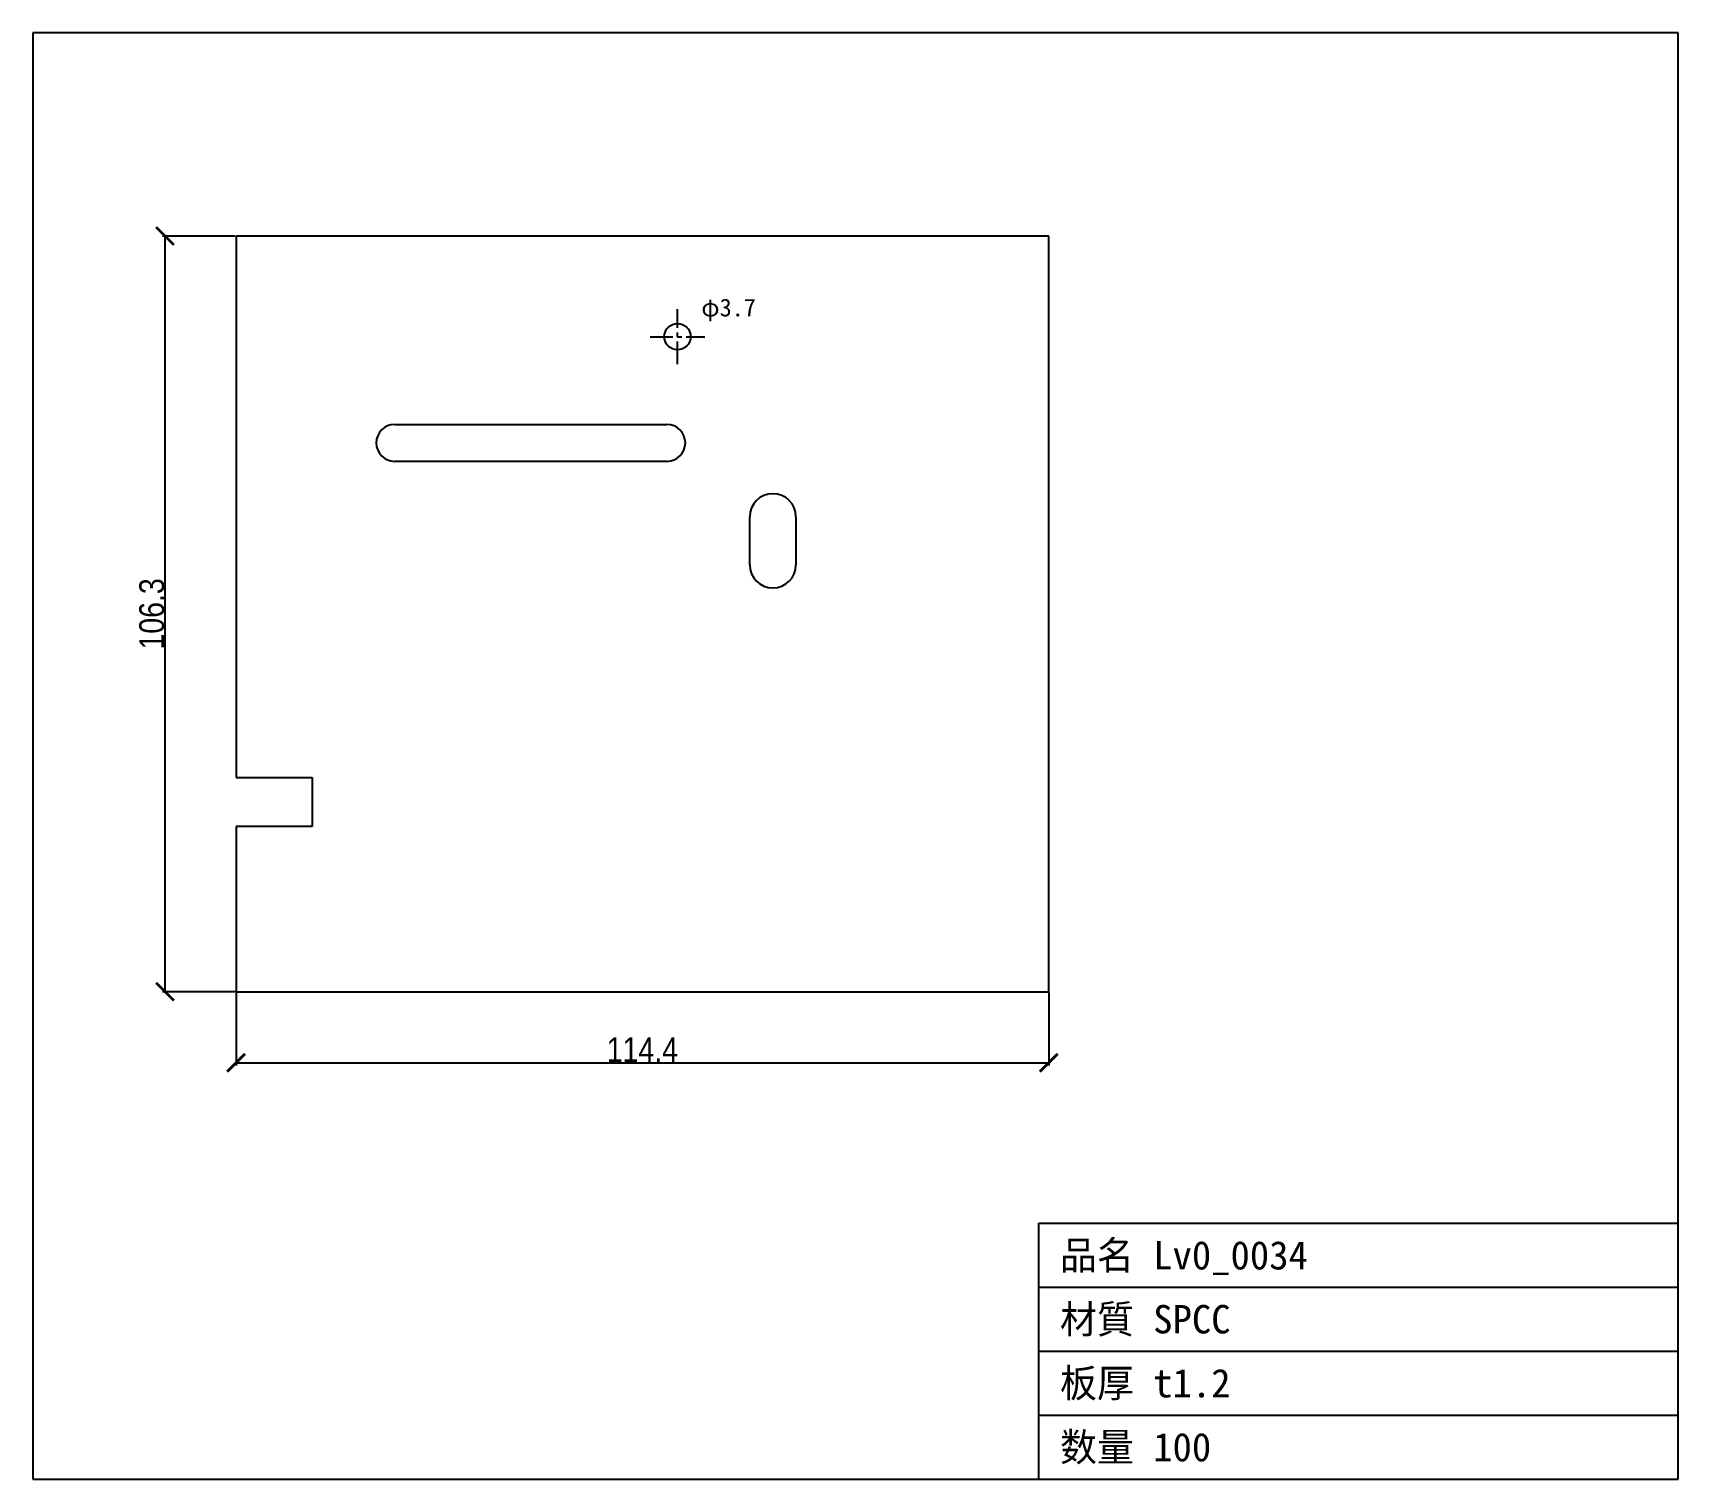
# Model space of a CAD drawing. Header units: millimetres. Extents: x -29 to 203, y -69 to 135.
import ezdxf

# ---------------------------------------------------------------- set-up
doc = ezdxf.new("R2010")
doc.units = ezdxf.units.MM
doc.linetypes.add('CENTER', pattern=[5.08, 3.175, -0.635, 0.635, -0.635])
for name, color, linetype in [('中心線', 7, 'Continuous'), ('図枠', 7, 'Continuous'), ('外形', 7, 'Continuous'), ('寸法', 7, 'Continuous'), ('文字', 7, 'Continuous')]:
    doc.layers.add(name, color=color, linetype=linetype)
doc.styles.add('OpenSansCondensed-Light', font='OpenSansCondensed-Light.ttf')
doc.dimstyles.new('EZDXF', dxfattribs={"dimtxt": 0.25, "dimasz": 0.175, "dimexe": 0.375, "dimexo": 0.125, "dimgap": 0.1, "dimtad": 1, "dimlfac": 100, "dimzin": 12, "dimdsep": 46, "dimtxsty": 'OpenSansCondensed-Light', "dimblk": 'ARCHTICK', "dimcen": 2.5, "dimazin": 3, "dimtfac": 0.5, "dimtmove": 2, "dimatfit": 3})

# ---------------------------------------------------------------- blocks, each defined once
blk = doc.blocks.new('_ARCHTICK')
at = {"color": 0, "linetype": 'BYBLOCK', "const_width": 0.15}
blk.add_lwpolyline([(-0.5, -0.5), (0.5, 0.5)], dxfattribs=at)

msp = doc.modelspace()

# ---------------------------------------------------------------- linework, layer by layer
at = {"layer": '中心線', "color": 1, "linetype": 'CENTER'}
for p, q in [((62.13, 88.34), (62.13, 96.04)), ((58.28, 92.19), (65.98, 92.19))]:
    msp.add_line(p, q, dxfattribs=at)
at = {"layer": '図枠'}
for p, q in [((202.97, 134.94), (-28.59, 134.94)), ((-28.59, 134.94), (-28.59, -68.59)), ((202.97, -68.59), (202.97, 134.94)), ((112.97, -68.59), (112.97, -32.59)), ((112.97, -32.59), (202.97, -32.59)), ((112.97, -41.59), (202.97, -41.59)), ((112.97, -50.59), (202.97, -50.59)), ((112.97, -59.59), (202.97, -59.59)), ((-28.59, -68.59), (202.97, -68.59))]:
    msp.add_line(p, q, dxfattribs=at)
at = {"layer": '外形'}
for p, q in [((114.38, 106.35), (0, 106.35)), ((0, 106.35), (0, 30.16)), ((114.38, 0), (114.38, 106.35)), ((22.33, 79.85), (60.64, 79.85)), ((60.64, 74.64), (22.33, 74.64)), ((72.31, 60.08), (72.31, 66.84)), ((78.81, 66.84), (78.81, 60.08)), ((0, 30.16), (10.73, 30.16)), ((10.73, 30.16), (10.73, 23.26)), ((10.73, 23.26), (0, 23.26)), ((0, 23.26), (0, 0)), ((0, 0), (114.38, 0))]:
    msp.add_line(p, q, dxfattribs=at)
msp.add_circle((62.13, 92.19), 1.85, dxfattribs=at)
for centre, radius, start, end in [((22.33, 77.24), 2.6, 90, -90), ((60.64, 77.24), 2.6, -90, 90), ((75.56, 66.84), 3.25, 0, 180), ((75.56, 60.08), 3.25, 180, 0)]:
    msp.add_arc(centre, radius, start, end, dxfattribs=at)

# ---------------------------------------------------------------- texts
at = {"layer": '文字'}
for s, height, p in [('φ3.7', 2.5, (65.48, 95.04)), ('品名 Lv0_0034', 4, (115.97, -39.09)), ('材質 SPCC', 4, (115.97, -48.09)), ('板厚 t1.2', 4, (115.97, -57.09)), ('数量 100', 4, (115.97, -66.09))]:
    msp.add_text(s, height=height, dxfattribs=at).set_placement(p)

# ---------------------------------------------------------------- dimensions: what is measured, and where the dimension line sits
at = {"layer": '寸法'}
msp.add_linear_dim(base=(-10, 0), p1=(0, 0), p2=(0, 106.3484), angle=90, dimstyle='EZDXF', override={"dimtxt": 3.5, "dimasz": 2.5, "dimdec": 1, "dimlfac": 1}, dxfattribs=at).render()
msp.add_linear_dim(base=(0, -10), p1=(0, 0), p2=(114.38, 0), dimstyle='EZDXF', override={"dimtxt": 3.5, "dimasz": 2.5, "dimdec": 1, "dimlfac": 1}, dxfattribs=at).render()

doc.saveas('drawing.dxf')
